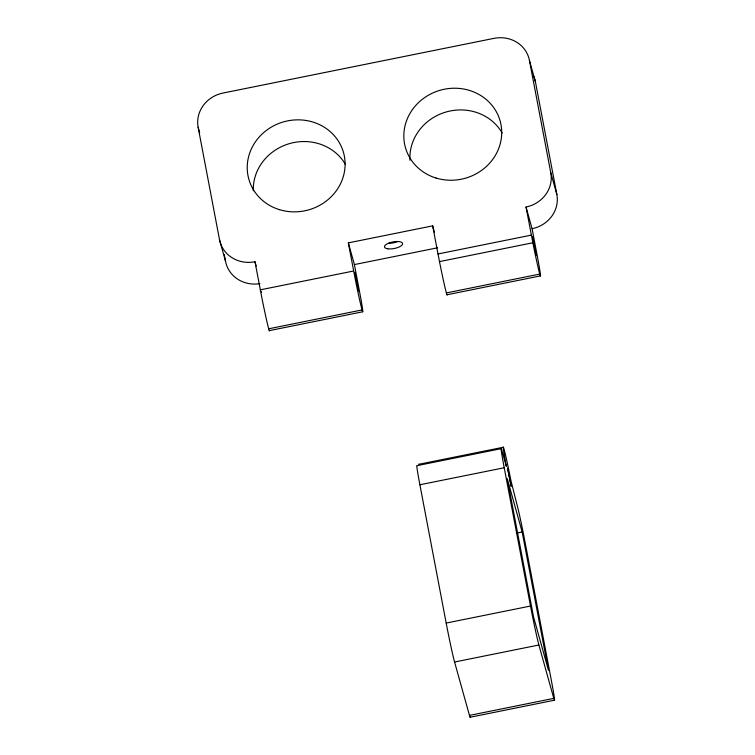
<?xml version="1.0" encoding="UTF-8"?>
<svg xmlns="http://www.w3.org/2000/svg" width="755" height="755" viewBox="0 0 755 755"><rect width="100%" height="100%" fill="white"/><g stroke="black" fill="none" stroke-linecap="round" stroke-linejoin="round"><path stroke-width="1.13" d="M268.695 328.793L362.06 309.946A30.738 0.887 78.6 0 1 353.68 270.988L348.338 242.883L432.662 225.858L434.484 232.37M348.338 242.883L354.397 264.58L437.57 247.791M529.425 60.391L550.801 172.829A30.738 28.596 -15.6 0 1 526.027 207.012L532.86 242.761A30.738 0.887 78.6 0 0 540.089 275.254A30.738 0.887 78.6 0 0 537.428 256.823L532.086 228.708A30.738 28.596 -15.6 0 0 556.86 194.526L535.484 82.097L529.425 60.391A30.738 28.596 -15.6 0 0 493.959 38.363L222.914 93.073A30.738 28.596 -15.6 0 0 198.14 127.265L219.516 239.694A30.738 28.596 -15.6 0 0 254.982 261.721L260.324 289.835L353.68 270.988M447.186 294.582A30.738 0.887 78.6 0 1 439.495 261.607L438.013 253.963L531.369 235.116M439.495 261.607L532.86 242.761M446.384 292.921L539.74 274.074M269.299 330.643L362.655 311.796M446.988 294.771L540.344 275.924M503.415 447.224L419.091 464.24A30.738 0.887 78.6 0 0 418.893 464.438M501.301 448.64L416.977 465.665A30.738 0.887 78.6 0 0 419.893 484.767L446.186 623.064A30.738 0.887 78.6 0 0 454.567 662.022L469.468 715.4A30.738 0.887 78.6 0 0 470.261 717.061M419.893 484.767L504.217 467.751A30.738 0.887 78.6 0 1 501.905 450.49L506.331 466.335A30.738 0.887 78.6 0 1 503.67 447.894A30.738 0.887 78.6 0 1 510.899 480.388L516.807 503.868A30.738 0.887 78.6 0 1 525.187 542.826L551.48 681.123A30.738 0.887 78.6 0 1 553.792 698.375L469.468 715.4M516.382 533.143L522.158 531.982L548.451 670.27L533.54 616.892L507.247 478.594L522.158 531.982M446.186 623.064L530.51 606.038A30.738 0.887 78.6 0 0 538.891 644.997L553.792 698.375M454.567 662.022L538.891 644.997M470.072 717.25L554.397 700.225M550.801 172.829L556.86 194.526M526.027 207.012L532.086 228.708M254.982 261.721L256.19 266.062M198.14 127.265L199.66 132.691M219.516 239.694L225.575 261.4A30.738 28.596 -15.6 0 0 259.918 283.635M504.217 467.751L530.51 606.038M432.662 225.858L438.013 253.963M354.397 264.58L359.739 292.685A30.738 0.887 78.6 0 1 362.06 309.946M224.273 254.511L225.575 261.4M261.513 291.751L261.579 292.421M397.772 241.506A9.22 3.369 -10.8 0 1 388.731 243.327M533.53 75.981A30.738 28.596 -15.6 0 1 535.484 82.097M269.497 330.445A30.738 0.887 78.6 0 1 260.324 289.835M409.974 160.258A49.179 45.753 -15.6 0 1 445.743 112.089A49.179 45.753 -15.6 0 1 502.132 132.993M253.312 190.779A49.179 45.753 -15.6 0 1 289.703 143.544A49.179 45.753 -15.6 0 1 345.526 164.599M354.925 272.848L358.493 290.826L354.925 272.848M532.615 236.985L536.182 254.954L532.615 236.985M507.577 468.194L511.144 486.173L507.577 468.194M279.482 209.663A49.179 45.753 -15.6 0 0 344.356 156.125A49.179 45.753 -15.6 0 0 264.675 131.766A49.179 45.753 -15.6 0 0 279.482 209.663M436.088 178.048A49.179 45.753 -15.6 0 0 500.961 124.509A49.179 45.753 -15.6 0 0 421.271 100.151A49.179 45.753 -15.6 0 0 436.088 178.048M387.787 248.81A9.22 3.369 -10.8 0 0 402.49 244.299A9.22 3.369 -10.8 0 0 390.316 242.544A9.22 3.369 -10.8 0 0 387.787 248.81"/></g></svg>
